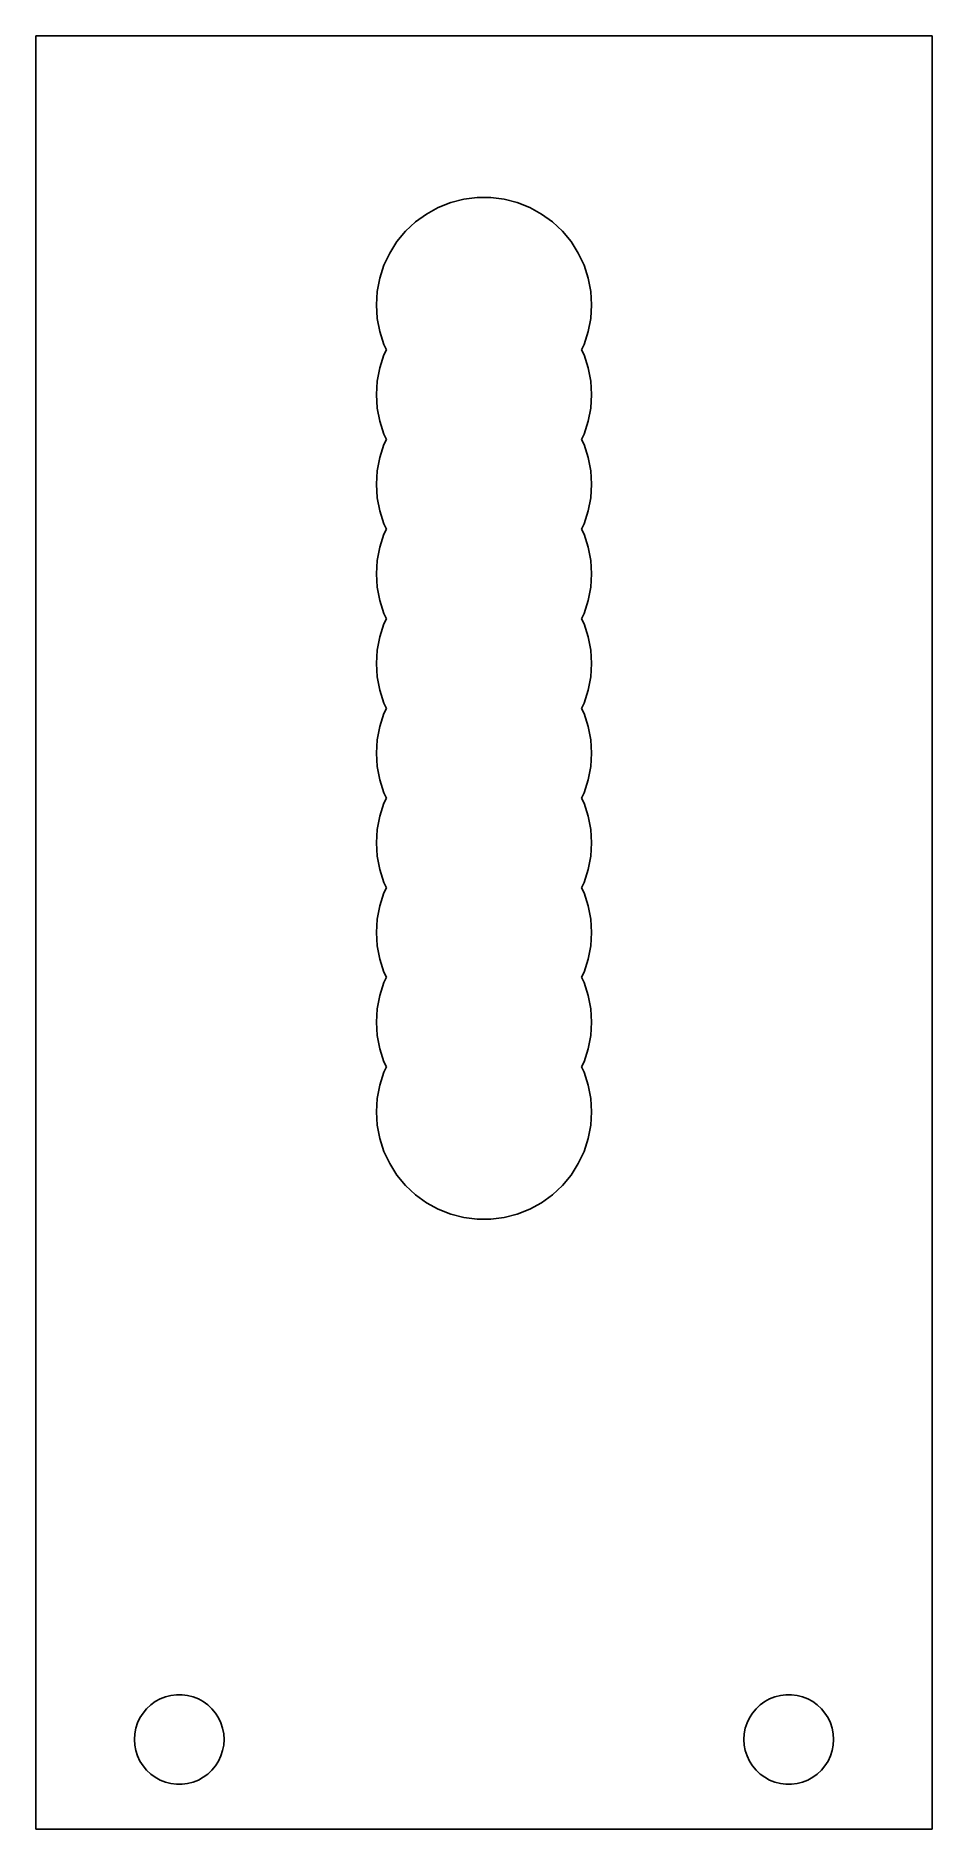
# Model space of a CAD drawing. Header units: metres. Extents: x 0 to 50, y 0 to 100.
import ezdxf

# ---------------------------------------------------------------- set-up
doc = ezdxf.new("R2010")
doc.units = ezdxf.units.M

msp = doc.modelspace()

# ---------------------------------------------------------------- linework, layer by layer
for p, q in [((50, 100), (0, 100)), ((0, 100), (0, 0)), ((50, 0), (50, 100)), ((21.1754, 89.6231), (21.785, 90.066)), ((21.785, 90.066), (22.4453, 90.429)), ((22.4453, 90.429), (23.1459, 90.7063)), ((23.1459, 90.7063), (23.8757, 90.8937)), ((23.8757, 90.8937), (24.6232, 90.9882)), ((24.6232, 90.9882), (25.3767, 90.9882)), ((25.3767, 90.9882), (26.1243, 90.8937)), ((26.1243, 90.8937), (26.8541, 90.7063)), ((26.8541, 90.7063), (27.5547, 90.429)), ((27.5547, 90.429), (28.215, 90.066)), ((28.215, 90.066), (28.8245, 89.6231)), ((20.1459, 88.5267), (20.6262, 89.1073)), ((20.6262, 89.1073), (21.1754, 89.6231)), ((28.8245, 89.6231), (29.3738, 89.1073)), ((29.3738, 89.1073), (29.8541, 88.5267)), ((19.7422, 87.8905), (20.1459, 88.5267)), ((29.8541, 88.5267), (30.2578, 87.8905)), ((19.1885, 86.4921), (19.4213, 87.2087)), ((19.4213, 87.2087), (19.7422, 87.8905)), ((30.2578, 87.8905), (30.5786, 87.2087)), ((30.5786, 87.2087), (30.8115, 86.4921)), ((19.0473, 85.752), (19.1885, 86.4921)), ((30.8115, 86.4921), (30.9527, 85.752)), ((19, 85), (19.0473, 85.752)), ((19.0473, 84.248), (19, 85)), ((30.9527, 85.752), (31, 85)), ((31, 85), (30.9527, 84.248)), ((19.1885, 83.5079), (19.0473, 84.248)), ((30.9527, 84.248), (30.8115, 83.5079)), ((19.4213, 82.7912), (19.1885, 83.5079)), ((30.8115, 83.5079), (30.5786, 82.7912)), ((19.1885, 81.4921), (19.4213, 82.2087)), ((19.5584, 82.5), (19.4213, 82.7912)), ((19.4213, 82.2087), (19.5584, 82.5)), ((30.5786, 82.7912), (30.4416, 82.5)), ((30.4416, 82.5), (30.5786, 82.2087)), ((30.5786, 82.2087), (30.8115, 81.4921)), ((19.0473, 80.752), (19.1885, 81.4921)), ((30.8115, 81.4921), (30.9527, 80.752)), ((19, 80), (19.0473, 80.752)), ((19.0473, 79.248), (19, 80)), ((30.9527, 80.752), (31, 80)), ((31, 80), (30.9527, 79.248)), ((19.1885, 78.5079), (19.0473, 79.248)), ((30.9527, 79.248), (30.8115, 78.5079)), ((19.4213, 77.7912), (19.1885, 78.5079)), ((30.8115, 78.5079), (30.5786, 77.7912)), ((19.1885, 76.4921), (19.4213, 77.2087)), ((19.5584, 77.5), (19.4213, 77.7912)), ((19.4213, 77.2087), (19.5584, 77.5)), ((30.5786, 77.7912), (30.4416, 77.5)), ((30.4416, 77.5), (30.5786, 77.2087)), ((30.5786, 77.2087), (30.8115, 76.4921)), ((19.0473, 75.752), (19.1885, 76.4921)), ((30.8115, 76.4921), (30.9527, 75.752)), ((19, 75), (19.0473, 75.752)), ((19.0473, 74.248), (19, 75)), ((30.9527, 75.752), (31, 75)), ((31, 75), (30.9527, 74.248)), ((19.1885, 73.5079), (19.0473, 74.248)), ((30.9527, 74.248), (30.8115, 73.5079)), ((19.4213, 72.7912), (19.1885, 73.5079)), ((30.8115, 73.5079), (30.5786, 72.7912)), ((19.1885, 71.4921), (19.4213, 72.2087)), ((19.5584, 72.5), (19.4213, 72.7912)), ((19.4213, 72.2087), (19.5584, 72.5)), ((30.5786, 72.7912), (30.4416, 72.5)), ((30.4416, 72.5), (30.5786, 72.2087)), ((30.5786, 72.2087), (30.8115, 71.4921)), ((19.0473, 70.752), (19.1885, 71.4921)), ((30.8115, 71.4921), (30.9527, 70.752)), ((19, 70), (19.0473, 70.752)), ((19.0473, 69.248), (19, 70)), ((30.9527, 70.752), (31, 70)), ((31, 70), (30.9527, 69.248)), ((19.1885, 68.5079), (19.0473, 69.248)), ((30.9527, 69.248), (30.8115, 68.5079)), ((19.4213, 67.7912), (19.1885, 68.5079)), ((30.8115, 68.5079), (30.5786, 67.7912)), ((19.1885, 66.4921), (19.4213, 67.2087)), ((19.5584, 67.5), (19.4213, 67.7912)), ((19.4213, 67.2087), (19.5584, 67.5)), ((30.5786, 67.7912), (30.4416, 67.5)), ((30.4416, 67.5), (30.5786, 67.2087)), ((30.5786, 67.2087), (30.8115, 66.4921)), ((19.0473, 65.752), (19.1885, 66.4921)), ((30.8115, 66.4921), (30.9527, 65.752)), ((19, 65), (19.0473, 65.752)), ((19.0473, 64.248), (19, 65)), ((30.9527, 65.752), (31, 65)), ((31, 65), (30.9527, 64.248)), ((19.1885, 63.5079), (19.0473, 64.248)), ((30.9527, 64.248), (30.8115, 63.5079)), ((19.4213, 62.7912), (19.1885, 63.5079)), ((30.8115, 63.5079), (30.5786, 62.7912)), ((19.1885, 61.4921), (19.4213, 62.2087)), ((19.5584, 62.5), (19.4213, 62.7912)), ((19.4213, 62.2087), (19.5584, 62.5)), ((30.5786, 62.7912), (30.4416, 62.5)), ((30.4416, 62.5), (30.5786, 62.2087)), ((30.5786, 62.2087), (30.8115, 61.4921)), ((19.0473, 60.752), (19.1885, 61.4921)), ((30.8115, 61.4921), (30.9527, 60.752)), ((19, 60), (19.0473, 60.752)), ((19.0473, 59.248), (19, 60)), ((30.9527, 60.752), (31, 60)), ((31, 60), (30.9527, 59.248)), ((19.1885, 58.5079), (19.0473, 59.248)), ((30.9527, 59.248), (30.8115, 58.5079)), ((19.4213, 57.7912), (19.1885, 58.5079)), ((30.8115, 58.5079), (30.5786, 57.7912)), ((19.1885, 56.4921), (19.4213, 57.2087)), ((19.5584, 57.5), (19.4213, 57.7912)), ((19.4213, 57.2087), (19.5584, 57.5)), ((30.5786, 57.7912), (30.4416, 57.5)), ((30.4416, 57.5), (30.5786, 57.2087)), ((30.5786, 57.2087), (30.8115, 56.4921)), ((19.0473, 55.752), (19.1885, 56.4921)), ((30.8115, 56.4921), (30.9527, 55.752)), ((19, 55), (19.0473, 55.752)), ((19.0473, 54.248), (19, 55)), ((30.9527, 55.752), (31, 55)), ((31, 55), (30.9527, 54.248)), ((19.1885, 53.5079), (19.0473, 54.248)), ((30.9527, 54.248), (30.8115, 53.5079)), ((19.4213, 52.7912), (19.1885, 53.5079)), ((30.8115, 53.5079), (30.5786, 52.7912)), ((19.1885, 51.4921), (19.4213, 52.2087)), ((19.5584, 52.5), (19.4213, 52.7912)), ((19.4213, 52.2087), (19.5584, 52.5)), ((30.5786, 52.7912), (30.4416, 52.5)), ((30.4416, 52.5), (30.5786, 52.2087)), ((30.5786, 52.2087), (30.8115, 51.4921)), ((19.0473, 50.752), (19.1885, 51.4921)), ((30.8115, 51.4921), (30.9527, 50.752)), ((19, 50), (19.0473, 50.752)), ((19.0473, 49.248), (19, 50)), ((30.9527, 50.752), (31, 50)), ((31, 50), (30.9527, 49.248)), ((19.1885, 48.5079), (19.0473, 49.248)), ((30.9527, 49.248), (30.8115, 48.5079)), ((19.4213, 47.7912), (19.1885, 48.5079)), ((30.8115, 48.5079), (30.5786, 47.7912)), ((19.1885, 46.4921), (19.4213, 47.2087)), ((19.5584, 47.5), (19.4213, 47.7912)), ((19.4213, 47.2087), (19.5584, 47.5)), ((30.5786, 47.7912), (30.4416, 47.5)), ((30.4416, 47.5), (30.5786, 47.2087)), ((30.5786, 47.2087), (30.8115, 46.4921)), ((19.0473, 45.752), (19.1885, 46.4921)), ((30.8115, 46.4921), (30.9527, 45.752)), ((19, 45), (19.0473, 45.752)), ((19.0473, 44.248), (19, 45)), ((30.9527, 45.752), (31, 45)), ((31, 45), (30.9527, 44.248)), ((19.1885, 43.5079), (19.0473, 44.248)), ((30.9527, 44.248), (30.8115, 43.5079)), ((19.4213, 42.7912), (19.1885, 43.5079)), ((30.8115, 43.5079), (30.5786, 42.7912)), ((19.1885, 41.4921), (19.4213, 42.2087)), ((19.5584, 42.5), (19.4213, 42.7912)), ((19.4213, 42.2087), (19.5584, 42.5)), ((30.5786, 42.7912), (30.4416, 42.5)), ((30.4416, 42.5), (30.5786, 42.2087)), ((30.5786, 42.2087), (30.8115, 41.4921)), ((19.0473, 40.752), (19.1885, 41.4921)), ((30.8115, 41.4921), (30.9527, 40.752)), ((19, 40), (19.0473, 40.752)), ((19.0473, 39.248), (19, 40)), ((30.9527, 40.752), (31, 40)), ((31, 40), (30.9527, 39.248)), ((19.1885, 38.5079), (19.0473, 39.248)), ((30.9527, 39.248), (30.8115, 38.5079)), ((19.4213, 37.7912), (19.1885, 38.5079)), ((30.8115, 38.5079), (30.5786, 37.7912)), ((19.7422, 37.1095), (19.4213, 37.7912)), ((20.1459, 36.4733), (19.7422, 37.1095)), ((30.2578, 37.1095), (29.8541, 36.4733)), ((30.5786, 37.7912), (30.2578, 37.1095)), ((20.6262, 35.8927), (20.1459, 36.4733)), ((29.8541, 36.4733), (29.3738, 35.8927)), ((21.1754, 35.3769), (20.6262, 35.8927)), ((21.785, 34.934), (21.1754, 35.3769)), ((28.8245, 35.3769), (28.215, 34.934)), ((29.3738, 35.8927), (28.8245, 35.3769)), ((22.4453, 34.571), (21.785, 34.934)), ((23.1459, 34.2937), (22.4453, 34.571)), ((23.8757, 34.1063), (23.1459, 34.2937)), ((24.6232, 34.0118), (23.8757, 34.1063)), ((25.3767, 34.0118), (24.6232, 34.0118)), ((26.1243, 34.1063), (25.3767, 34.0118)), ((26.8541, 34.2937), (26.1243, 34.1063)), ((27.5547, 34.571), (26.8541, 34.2937)), ((28.215, 34.934), (27.5547, 34.571)), ((6.40643, 6.92627), (6.66043, 7.11081)), ((6.66043, 7.11081), (6.93555, 7.26205)), ((6.93555, 7.26205), (7.22745, 7.37764)), ((7.22745, 7.37764), (7.53154, 7.4557)), ((7.53154, 7.4557), (7.84302, 7.49506)), ((7.84302, 7.49506), (8.15697, 7.49506)), ((8.15697, 7.49506), (8.46844, 7.4557)), ((8.46844, 7.4557), (8.77254, 7.37764)), ((8.77254, 7.37764), (9.06444, 7.26205)), ((9.06444, 7.26205), (9.33955, 7.11081)), ((9.33955, 7.11081), (9.59355, 6.92627)), ((40.4064, 6.92627), (40.6604, 7.11081)), ((40.6604, 7.11081), (40.9355, 7.26205)), ((40.9355, 7.26205), (41.2274, 7.37764)), ((41.2274, 7.37764), (41.5315, 7.4557)), ((41.5315, 7.4557), (41.843, 7.49506)), ((41.843, 7.49506), (42.157, 7.49506)), ((42.157, 7.49506), (42.4684, 7.4557)), ((42.4684, 7.4557), (42.7725, 7.37764)), ((42.7725, 7.37764), (43.0644, 7.26205)), ((43.0644, 7.26205), (43.3396, 7.11081)), ((43.3396, 7.11081), (43.5936, 6.92627)), ((5.67555, 5.9203), (5.80922, 6.20438)), ((5.80922, 6.20438), (5.97745, 6.46945)), ((5.97745, 6.46945), (6.17757, 6.71136)), ((6.17757, 6.71136), (6.40643, 6.92627)), ((9.59355, 6.92627), (9.82242, 6.71136)), ((9.82242, 6.71136), (10.0225, 6.46945)), ((10.0225, 6.46945), (10.1908, 6.20438)), ((10.1908, 6.20438), (10.3244, 5.9203)), ((39.6756, 5.9203), (39.8092, 6.20438)), ((39.8092, 6.20438), (39.9774, 6.46945)), ((39.9774, 6.46945), (40.1776, 6.71136)), ((40.1776, 6.71136), (40.4064, 6.92627)), ((43.5936, 6.92627), (43.8224, 6.71136)), ((43.8224, 6.71136), (44.0225, 6.46945)), ((44.0225, 6.46945), (44.1908, 6.20438)), ((44.1908, 6.20438), (44.3244, 5.9203)), ((5.5, 5), (5.5197, 5.31332)), ((5.5197, 4.68666), (5.5, 5)), ((5.5197, 5.31332), (5.57854, 5.62172)), ((5.57854, 5.62172), (5.67555, 5.9203)), ((10.3244, 5.9203), (10.4214, 5.62172)), ((10.4214, 5.62172), (10.4803, 5.31332)), ((10.4803, 5.31332), (10.5, 5)), ((10.5, 5), (10.4803, 4.68666)), ((39.5, 5), (39.5197, 5.31332)), ((39.5197, 4.68666), (39.5, 5)), ((39.5197, 5.31332), (39.5785, 5.62172)), ((39.5785, 5.62172), (39.6756, 5.9203)), ((44.3244, 5.9203), (44.4214, 5.62172)), ((44.4214, 5.62172), (44.4803, 5.31332)), ((44.4803, 5.31332), (44.5, 5)), ((44.5, 5), (44.4803, 4.68666)), ((5.57854, 4.37827), (5.5197, 4.68666)), ((5.67555, 4.07968), (5.57854, 4.37827)), ((5.80922, 3.79561), (5.67555, 4.07968)), ((10.3244, 4.07968), (10.1908, 3.79561)), ((10.4214, 4.37827), (10.3244, 4.07968)), ((10.4803, 4.68666), (10.4214, 4.37827)), ((39.5785, 4.37827), (39.5197, 4.68666)), ((39.6756, 4.07968), (39.5785, 4.37827)), ((39.8092, 3.79561), (39.6756, 4.07968)), ((44.3244, 4.07968), (44.1908, 3.79561)), ((44.4214, 4.37827), (44.3244, 4.07968)), ((44.4803, 4.68666), (44.4214, 4.37827)), ((5.97745, 3.53053), (5.80922, 3.79561)), ((6.17757, 3.28862), (5.97745, 3.53053)), ((6.40643, 3.07372), (6.17757, 3.28862)), ((6.66043, 2.88918), (6.40643, 3.07372)), ((9.59355, 3.07372), (9.33955, 2.88918)), ((9.82242, 3.28862), (9.59355, 3.07372)), ((10.0225, 3.53053), (9.82242, 3.28862)), ((10.1908, 3.79561), (10.0225, 3.53053)), ((39.9774, 3.53053), (39.8092, 3.79561)), ((40.1776, 3.28862), (39.9774, 3.53053)), ((40.4064, 3.07372), (40.1776, 3.28862)), ((40.6604, 2.88918), (40.4064, 3.07372)), ((43.5936, 3.07372), (43.3396, 2.88918)), ((43.8224, 3.28862), (43.5936, 3.07372)), ((44.0225, 3.53053), (43.8224, 3.28862)), ((44.1908, 3.79561), (44.0225, 3.53053)), ((6.93555, 2.73793), (6.66043, 2.88918)), ((7.22745, 2.62234), (6.93555, 2.73793)), ((7.53154, 2.54428), (7.22745, 2.62234)), ((7.84302, 2.50493), (7.53154, 2.54428)), ((8.15697, 2.50493), (7.84302, 2.50493)), ((8.46844, 2.54428), (8.15697, 2.50493)), ((8.77254, 2.62234), (8.46844, 2.54428)), ((9.06444, 2.73793), (8.77254, 2.62234)), ((9.33955, 2.88918), (9.06444, 2.73793)), ((40.9355, 2.73793), (40.6604, 2.88918)), ((41.2274, 2.62234), (40.9355, 2.73793)), ((41.5315, 2.54428), (41.2274, 2.62234)), ((41.843, 2.50493), (41.5315, 2.54428)), ((42.157, 2.50493), (41.843, 2.50493)), ((42.4684, 2.54428), (42.157, 2.50493)), ((42.7725, 2.62234), (42.4684, 2.54428)), ((43.0644, 2.73793), (42.7725, 2.62234)), ((43.3396, 2.88918), (43.0644, 2.73793)), ((0, 0), (50, 0))]:
    msp.add_line(p, q)

doc.saveas('drawing.dxf')
